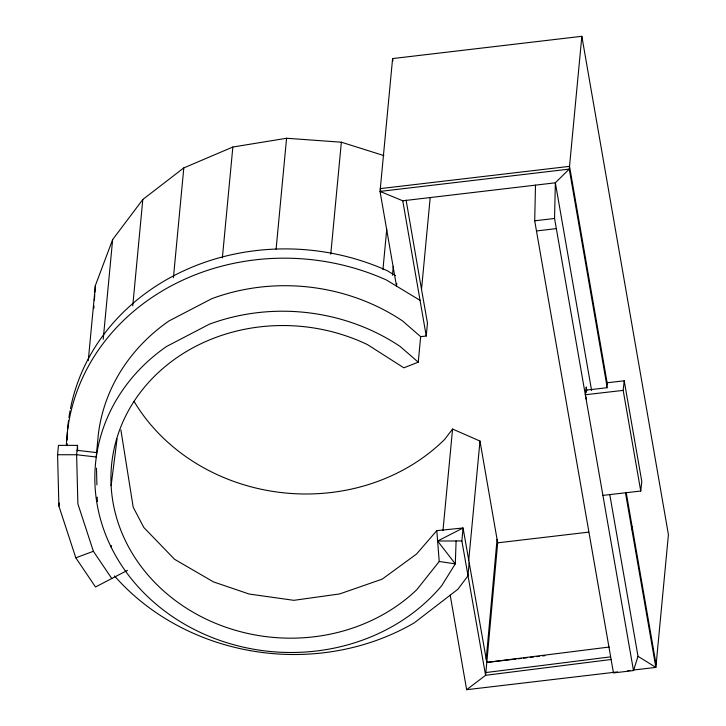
<?xml version="1.0" encoding="UTF-8"?>
<svg xmlns="http://www.w3.org/2000/svg" width="726" height="726" viewBox="0 0 726 726"><rect width="100%" height="100%" fill="white"/><g stroke="black" fill="none" stroke-linecap="round" stroke-linejoin="round"><path stroke-width="1.09" d="M609.74 494.379L638.009 656.313L633.489 670.561L613.452 672.929L534.708 220.804L535.498 185.139M633.489 670.561L554.555 218.462L555.345 182.798L569.257 169.104L581.844 36.3L392.594 58.57L380.043 191.41L396.496 286.098L396.759 283.34M456.1 540.952L455.311 563.866L441.707 585.691A192.136 170.429 5.4 0 1 154.184 602.544A192.136 170.429 5.4 0 1 166.49 346.511L209.306 324.223A192.136 170.429 5.4 0 1 400.135 346.447L418.249 362.183L403.856 367.819L367.483 344.614A176.019 156.126 5.4 0 0 138.167 395.334A176.019 156.126 5.4 0 0 180.184 604.014A176.019 156.126 5.4 0 0 416.824 589.666L439.221 561.479L436.807 530.633L463.052 527.983L486.801 662.402L485.594 675.316L466.637 689.7L450.202 595.184M93.872 308.16L94.017 305.891M94.389 300.246L94.77 294.593M94.915 292.333L95.36 285.545L112.639 239.616L142.804 199.487L183.805 167.906L232.846 147.024L286.579 138.258L341.356 142.205L383.863 155.591M611.247 659.48L485.594 675.316L461.872 540.934L463.052 527.983L437.624 541.024L455.311 563.866L439.221 561.479M486.22 659.135L497.065 539.345M515.814 659.054L486.801 662.402L497.673 542.839L479.995 441.072L452.57 429.057L444.639 439.411A190.466 168.94 5.4 0 1 134.047 401.351M127.477 570.346L95.505 586.989L75.822 557.831L58.897 506.086L57.581 454.748L58.47 445.365L77.501 445.365L77.646 450.946M58.897 506.086L59.196 502.964M77.501 445.365L76.62 454.739L77.882 503.853L93.391 551.288L111.768 578.513M88.273 360.586L95.36 285.545M103.219 339.296L112.639 239.616M132.749 305.891L142.804 199.487M111.16 547.195L111.323 545.462M173.432 277.668L183.805 167.906M222.365 257.902L232.846 147.024M276.098 249.136L286.579 138.258M330.766 254.209L341.356 142.205M382.947 269.482L386.758 229.162M392.448 275.236L393.301 266.27M57.581 454.748L76.62 454.739L96.195 457.017L98.364 434.121A192.136 170.429 5.4 0 1 168.895 321.001L211.711 298.713A192.136 170.429 5.4 0 1 402.549 320.937L420.663 336.683L426.244 336.02L427.46 323.061L421.525 289.411L430.2 197.563M418.249 362.183L420.663 336.683M442.969 530.67L452.57 429.057M468.678 560.744L479.995 441.072M469.15 562.922L467.925 575.881L457.825 589.312L414.328 622.808A223.145 197.935 5.4 0 1 114.526 575.954M633.335 670.053L655.859 667.394L668.419 534.626L581.844 36.3M586.218 399.173L585.383 394.735L586.218 386.931L586.799 390.252M638.009 656.313L655.859 667.394L631.883 529.69L632.174 526.931L626.166 492.328M602.934 495.386L640.749 491.03L623.189 390.379L624.215 380.796L607.136 382.765L606.591 387.784L585.873 390.171L586.254 392.385M640.749 491.03L641.793 481.447L624.215 380.796M111.123 485.658L117.058 438.867M436.807 530.633L416.488 554.092L382.203 579.139L339.659 593.932L293.858 600.329L249.163 594.04L213.453 581.889L174.585 559.31L143.812 527.484L133.194 507.202L120.897 429.983M75.822 557.831L93.391 551.288M609.25 647.029L486.801 662.402M485.839 672.557L610.394 656.885M607.254 387.911L569.257 169.104L380.043 191.41L402.767 200.793L555.345 182.798L591.608 390.515M534.708 220.804L554.555 218.462M536.478 230.959L556.334 228.617M497.673 542.839L588.65 532.131M466.637 689.7L617.563 671.913M627.7 670.715L629.95 670.452M585.383 394.735L623.189 390.379M518.046 658.8L521.395 658.409M523.627 658.155L526.976 657.765M530.316 657.375L533.664 656.994M537.013 656.603L539.246 656.349M542.594 655.959L544.827 655.705M437.624 541.024L461.872 540.934M77.038 450.32L96.612 452.597M395.543 275.717L387.294 270.725A223.145 197.935 5.4 0 0 70.449 408.665M426.244 336.02L420.055 300.346L386.413 280A223.145 197.935 5.4 0 0 66.402 444.82M607.353 384.036L569.547 166.345L380.297 188.615L380.878 191.954M632.174 526.931L656.122 664.671M625.485 492.854L631.883 529.69M392.594 58.57L392.984 60.802M402.767 200.793L420.055 300.346M406.106 200.122L421.525 289.411M96.485 468.161L96.912 484.859M97.22 497.11L97.338 501.566M67.164 445.728A223.145 197.935 5.4 0 1 67.146 443.468M67.155 440.074A223.145 197.935 5.4 0 1 67.454 432.151M67.681 428.767A223.145 197.935 5.4 0 1 68.489 420.88M68.943 417.523A223.145 197.935 5.4 0 1 70.032 410.862"/></g></svg>
